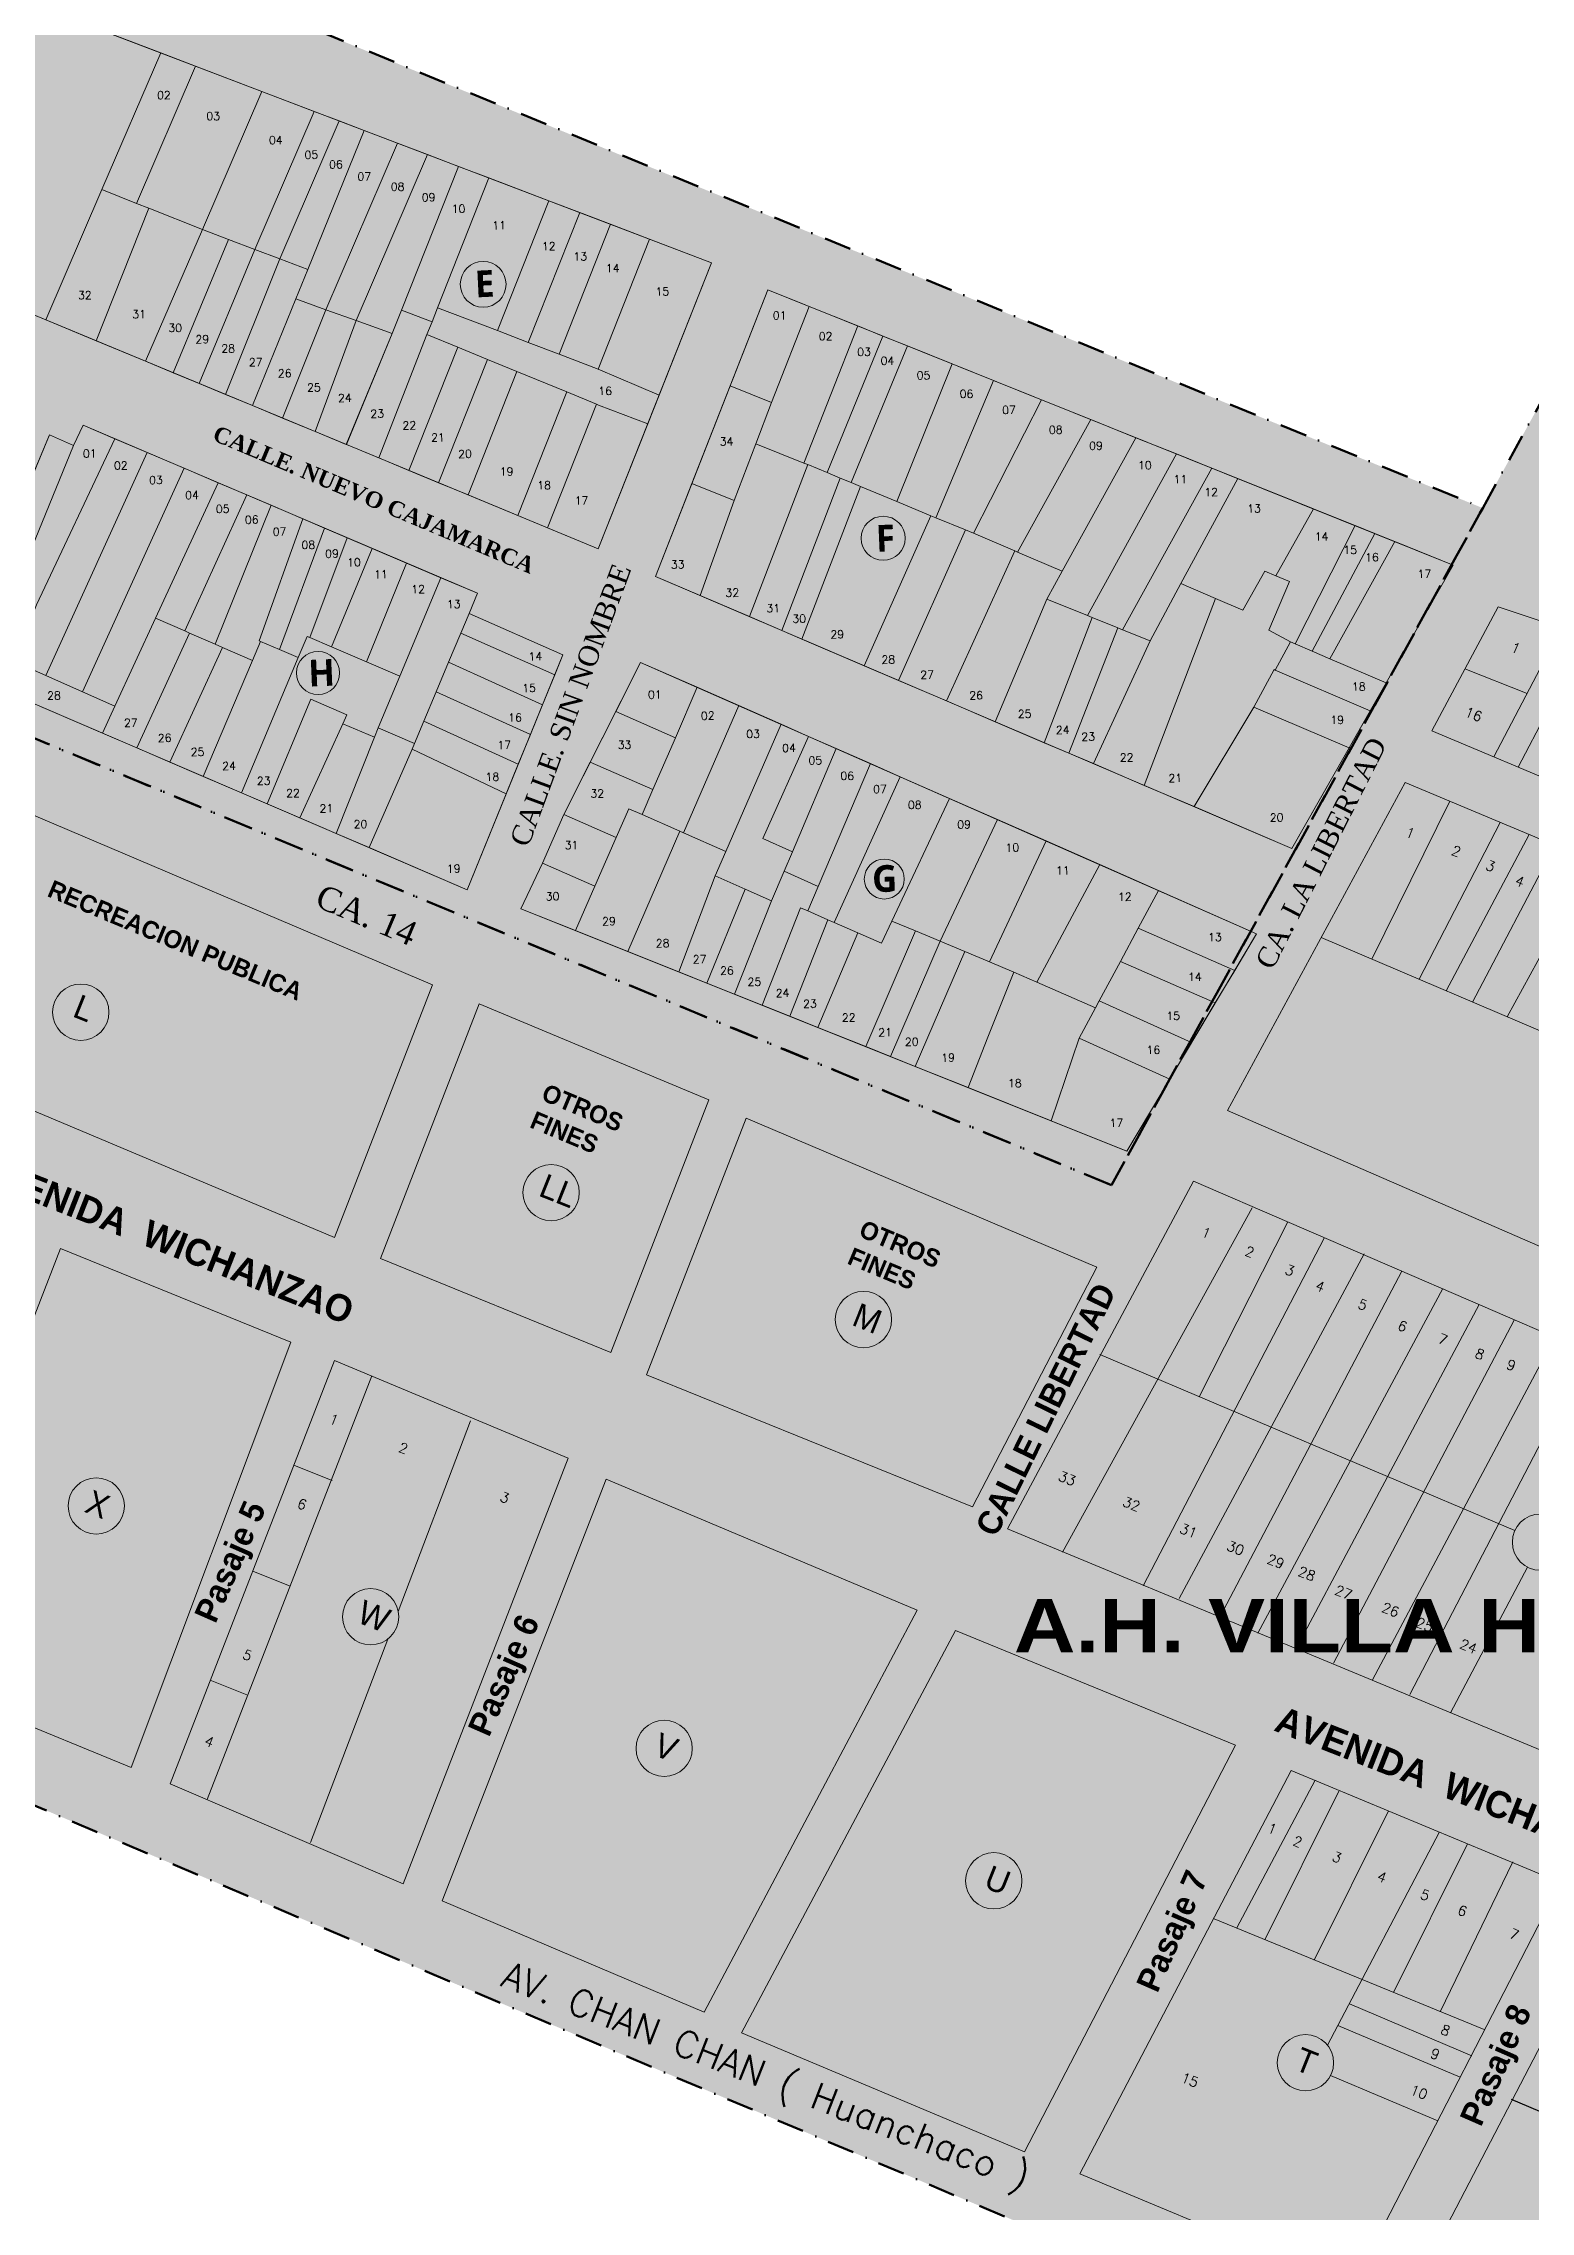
# Model space of a CAD drawing. Header units: millimetres. Extents: x -12449005 to 6504000, y 604360 to 27735491.
# Drawn here: x 713329.7 to 713608.4, y 9106503.8 to 9106910.1 of the extents above; entities that cross this region are included whole.
import ezdxf
from ezdxf.enums import TextEntityAlignment as Align

# ---------------------------------------------------------------- set-up
doc = ezdxf.new("R2010")
doc.units = ezdxf.units.MM
doc.header["$MEASUREMENT"] = 0
doc.header["$PDMODE"] = 3
doc.header["$PDSIZE"] = 0.5
doc.linetypes.add('DASHDOTX2', pattern=[50.8, 25.4, -12.7, 0, -12.7])
doc.linetypes.add('HIDDEN', pattern=[9.525, 6.35, -3.175])
doc.layers.get('0').update_dxf_attribs({"lineweight": 15})
for name, color, linetype, lineweight in [('-lote-numere', 2, 'Continuous', 13), ('02-Trazo', 130, 'Continuous', 9), ('A_LIMITES SECTORES', 1, 'DASHDOTX2', 50), ('JL - LOTE PRESCRITO', 190, 'Continuous', 30), ('JL - LOTES EXCEPTUADO', 33, 'Continuous', 30), ('Manzana', 3, 'Continuous', 18)]:
    doc.layers.add(name, color=color, linetype=linetype, lineweight=lineweight)
for name, color, linetype in [('_CALLES', 251, 'Continuous'), ('_LOTE_INFORMAL', 7, 'Continuous'), ('_LOTE_TEX_NUMLOT_INFORMAL', 251, 'Continuous'), ('_MANZANA_TEX_LETMAN_INFORMAL', 133, 'Continuous'), ('CALLES', 7, 'Continuous'), ('LOTES', 41, 'Continuous'), ('NUEVA ESPERANZA II', 160, 'Continuous')]:
    doc.layers.add(name, color=color, linetype=linetype)
doc.styles.add('CALLES', font='romans.shx', dxfattribs={"height": 2.5})
doc.styles.add('cota100', font='trebuc.ttf')
doc.styles.add('ROMANS', font='romans.shx')
doc.styles.add('SEELGA01N', font='SIMPLEX.SHX')
doc.styles.get("Standard").update_dxf_attribs({"font": 'arial.ttf'})
doc.dimstyles.new('COTA _100', dxfattribs={"dimscale": 1.26, "dimtxt": 0.95, "dimasz": 0.04, "dimexe": 0.06, "dimexo": 0.1, "dimgap": 0.04, "dimtad": 0, "dimzin": 1, "dimdsep": 46, "dimtxsty": 'cota100', "dimblk": 'ARCHTICK', "dimcen": 0.09, "dimdle": 0.06, "dimse1": 1, "dimse2": 1, "dimsd1": 1, "dimsd2": 1, "dimclrd": 256, "dimclre": 178, "dimclrt": 7, "dimaunit": 1, "dimadec": 3, "dimazin": 0, "dimtfac": 1, "dimtmove": 2, "dimatfit": 2, "dimldrblk": 'ARCHTICK', "dimfxl": 1, "dimarcsym": 0})

# ---------------------------------------------------------------- blocks, each defined once
blk = doc.blocks.new('*D51')
at = {"layer": 'DEFPOINTS', "color": 0, "ltscale": 0.3, "transparency": 16777216}
for p in [(711798.11, 9107297.2, 0), (638644.95, 8884680.95), (638646.1, 8884680.58, 0)]:
    blk.add_point(p, dxfattribs=at)
at = {"layer": 'JL - LOTE PRESCRITO', "color": 7, "ltscale": 0.3, "transparency": 16777216, "insert": (1552507.84, 18611954.35), "char_height": 1.425, "attachment_point": 5, "rotation": 71.8094, "style": 'cota100'}
blk.add_mtext('234327.50', dxfattribs=at)
blk = doc.blocks.new('_ARCHTICK')
at = {"color": 0, "linetype": 'ByBlock', "const_width": 0.15}
blk.add_lwpolyline([(-0.5, -0.5), (0.5, 0.5)], dxfattribs=at)
blk = doc.blocks.new('*D53')
at = {"layer": 'DEFPOINTS', "color": 0, "ltscale": 0.3, "transparency": 16777216}
for p in [(711952.33, 9107351.33, 0), (711966.31, 9107342.82), (711965.47, 9107341.68, 0)]:
    blk.add_point(p, dxfattribs=at)
at = {"layer": 'JL - LOTE PRESCRITO', "color": 7, "ltscale": 0.3, "transparency": 16777216, "insert": (6503997.51, 4786217.92), "char_height": 1.425, "attachment_point": 5, "rotation": 323.7083, "style": 'cota100'}
blk.add_mtext('16.31', dxfattribs=at)
blk = doc.blocks.new('*D73')
at = {"layer": 'DEFPOINTS', "color": 0, "linetype": 'HIDDEN', "ltscale": 0.3, "transparency": 16777216}
for p in [(712011.73, 9107605.05, 0), (712012.2, 9107605.85, 0), (4170697.19, 7066169.49, 0)]:
    blk.add_point(p, dxfattribs=at)
at = {"layer": 'NUEVA ESPERANZA II', "color": 7, "linetype": 'HIDDEN', "lineweight": 0, "ltscale": 0.3, "transparency": 16777216, "insert": (2441354.93, 8086888.07, 0), "char_height": 1.197, "attachment_point": 5, "rotation": 329.4494, "style": 'cota100'}
blk.add_mtext('4016212.68', dxfattribs=at)
blk = doc.blocks.new('*D76')
at = {"layer": 'DEFPOINTS', "color": 0, "linetype": 'HIDDEN', "ltscale": 0.3, "transparency": 16777216}
for p in [(712060.23, 9107364.32, 0), (4611601.15, 6212854.71, 0), (4611601.67, 6212855.42, 0)]:
    blk.add_point(p, dxfattribs=at)
at = {"layer": 'NUEVA ESPERANZA II', "color": 7, "linetype": 'HIDDEN', "lineweight": 0, "ltscale": 0.3, "transparency": 16777216, "insert": (2661831.21, 7660110.22, 0), "char_height": 1.197, "attachment_point": 5, "rotation": 323.4146, "style": 'cota100'}
blk.add_mtext('4856398.38', dxfattribs=at)
blk = doc.blocks.new('*D277')
at = {"layer": 'DEFPOINTS', "color": 0, "ltscale": 0.3, "transparency": 16777216}
for p in [(5920851.92, 23470790.36), (5920853.1, 23470789.93, 0), (712025.22, 9107418.43, 0)]:
    blk.add_point(p, dxfattribs=at)
at = {"layer": 'JL - LOTES EXCEPTUADO', "color": 7, "ltscale": 0.3, "transparency": 16777216, "insert": (-3004046.3, 604365.52), "char_height": 1.425, "attachment_point": 5, "rotation": 70.067, "style": 'cota100'}
blk.add_mtext('15278688.71', dxfattribs=at)

msp = doc.modelspace()

# ---------------------------------------------------------------- hatches: boundary and pattern name
at = {"true_color": 0x474f51, "transparency": 33554534}
h = msp.add_hatch(color=251, dxfattribs=at)
h.dxf.hatch_style = 1
h.paths.add_polyline_path([(712887.487, 9107114.643), (712846.745, 9107131.336), (712752.994, 9106781.896), (713120.298, 9106666.779), (713234.294, 9106619.509), (713306.76, 9106788.635), (713529.82, 9106696.084), (713599.427, 9106823.03)])
at = {"transparency": 33554508}
h = msp.add_hatch(color=71, dxfattribs=at)
h.dxf.hatch_style = 1
h.paths.add_polyline_path([(713758.353, 9106719.387), (713966.816, 9106795.055), (713897.57, 9106973.891), (713629.208, 9106877.361), (713599.427, 9106823.03), (713529.846, 9106696.132), (713306.786, 9106788.683), (713234.32, 9106619.557), (713849.883, 9106358.794), (713884.937, 9106395.346)])

# ---------------------------------------------------------------- linework, layer by layer
for p, q in [((713596.087, 9106792.924), (713607.777, 9106788.276)), ((713562.922, 9106689.234), (713546.27, 9106656.492))]:
    msp.add_line(p, q)
at = {"lineweight": 15}
for points in [[(713311.529, 9106923.653), (713291.203, 9106874.417), (713433.668, 9106815.39), (713454.876, 9106869.019)], [(713444.384, 9106810.212), (713465.444, 9106863.932), (713593.877, 9106812.365), (713563.664, 9106759.234)], [(713427.028, 9106795.541), (713409.114, 9106751.502), (713321.877, 9106788.941), (713320.713, 9106786.082), (713310.983, 9106789.375), (713330.835, 9106836.741), (713335.307, 9106834.737), (713337.123, 9106838.58), (713411.042, 9106807.063), (713409.467, 9106803.302)], [(713441.606, 9106794.121), (713557.05, 9106743.264), (713532.725, 9106702.528), (713419.174, 9106747.95), (713423.203, 9106756.499), (713427.2, 9106765.611)]]:
    msp.add_lwpolyline(points, close=True, dxfattribs=at)
for centre, radius in [((713412.102, 9106864.97), 4.294), ((713487.062, 9106817.381), 4.121), ((713381.158, 9106792.131), 4.046), ((713487.27, 9106753.502), 3.746)]:
    msp.add_circle(centre, radius)
at = {"layer": '02-Trazo', "color": 7}
for centre in [(713336.691, 9106728.549), (713424.839, 9106694.733), (713483.371, 9106670.954), (713339.59, 9106636.008), (713610.251, 9106629.228), (713391.011, 9106615.251), (713446.021, 9106590.575), (713507.787, 9106565.758), (713566.199, 9106531.67)]:
    msp.add_circle(centre, 5.276, dxfattribs=at)
at = {"layer": '_LOTE_INFORMAL', "lineweight": 15}
for points in [[(713351.663, 9106908.356), (713311.529, 9106923.653), (713291.203, 9106874.417), (713330.137, 9106858.286)], [(713351.663, 9106908.356), (713340.64, 9106882.717)], [(713358.204, 9106905.863), (713351.663, 9106908.356)], [(713358.204, 9106905.863), (713347.145, 9106880.14)], [(713358.204, 9106905.863), (713370.632, 9106901.127)], [(713359.504, 9106875.244), (713370.632, 9106901.127)], [(713380.444, 9106897.387), (713370.632, 9106901.127)], [(713369.324, 9106871.524), (713380.444, 9106897.387)], [(713374, 9106869.752), (713385.116, 9106895.607)], [(713385.116, 9106895.607), (713380.444, 9106897.387)], [(713389.788, 9106893.826), (713385.116, 9106895.607)], [(713379.221, 9106867.775), (713389.788, 9106893.826)], [(713382.626, 9106860.218), (713396.049, 9106891.44)], [(713396.049, 9106891.44), (713389.788, 9106893.826)], [(713396.049, 9106891.44), (713401.655, 9106889.303)], [(713401.655, 9106889.303), (713388.28, 9106858.177)], [(713407.477, 9106887.084), (713401.655, 9106889.303)], [(713407.477, 9106887.084), (713396.784, 9106860.127)], [(713403.55, 9106860.567), (713413.177, 9106884.912)], [(713413.177, 9106884.912), (713407.477, 9106887.084)], [(713424.39, 9106880.638), (713413.177, 9106884.912)], [(713330.137, 9106858.286), (713340.64, 9106882.717)], [(713339.586, 9106854.371), (713349.42, 9106879.239)], [(713339.586, 9106854.371), (713349.436, 9106879.232)], [(713347.145, 9106880.14), (713340.64, 9106882.717)], [(713349.42, 9106879.239), (713347.145, 9106880.14)], [(713349.436, 9106879.232), (713349.42, 9106879.239)], [(713359.504, 9106875.244), (713349.436, 9106879.232)], [(713424.39, 9106880.638), (713414.763, 9106856.293)], [(713430.183, 9106878.43), (713424.39, 9106880.638)], [(713359.504, 9106875.244), (713348.825, 9106850.543)], [(713364.365, 9106873.402), (713359.504, 9106875.244)], [(713430.183, 9106878.43), (713420.556, 9106854.085)], [(713426.346, 9106851.869), (713435.977, 9106876.222)], [(713435.977, 9106876.222), (713430.183, 9106878.43)], [(713443.265, 9106873.444), (713435.977, 9106876.222)], [(713353.998, 9106848.4), (713364.365, 9106873.402)], [(713369.324, 9106871.524), (713358.894, 9106846.371)], [(713364.365, 9106873.402), (713369.324, 9106871.524)], [(713369.324, 9106871.524), (713374, 9106869.752)], [(713433.631, 9106849.081), (713443.265, 9106873.444)], [(713445.06, 9106844.198), (713454.876, 9106869.019), (713443.265, 9106873.444)], [(713363.791, 9106844.342), (713374, 9106869.752)], [(713379.221, 9106867.775), (713374, 9106869.752)], [(713376.982, 9106862.255), (713379.221, 9106867.775)], [(713473.192, 9106860.821), (713465.444, 9106863.932), (713458.4, 9106845.963)], [(713368.872, 9106842.237), (713376.982, 9106862.255)], [(713374.507, 9106839.902), (713382.626, 9106860.218)], [(713376.982, 9106862.255), (713382.626, 9106860.218)], [(713388.28, 9106858.177), (713382.626, 9106860.218)], [(713395.042, 9106855.736), (713396.784, 9106860.127)], [(713396.784, 9106860.127), (713402.512, 9106857.944)], [(713402.512, 9106857.944), (713403.55, 9106860.567)], [(713414.763, 9106856.293), (713403.55, 9106860.567)], [(713473.192, 9106860.821), (713466.148, 9106842.852)], [(713482.287, 9106857.169), (713473.192, 9106860.821)], [(713330.137, 9106858.286), (713339.586, 9106854.371)], [(713388.28, 9106858.177), (713380.605, 9106837.376)], [(713395.042, 9106855.736), (713386.435, 9106834.96)], [(713386.462, 9106834.949), (713395.042, 9106855.736)], [(713388.28, 9106858.177), (713395.042, 9106855.736)], [(713392.559, 9106832.423), (713401.569, 9106855.558)], [(713402.512, 9106857.944), (713401.569, 9106855.558)], [(713401.569, 9106855.558), (713407.332, 9106853.19)], [(713420.556, 9106854.085), (713414.763, 9106856.293)], [(713482.287, 9106857.169), (713472.211, 9106831.466)], [(713476.556, 9106829.675), (713487.02, 9106855.269)], [(713487.02, 9106855.269), (713482.287, 9106857.169)], [(713491.613, 9106853.425), (713487.02, 9106855.269)], [(713348.825, 9106850.543), (713339.586, 9106854.371)], [(713348.825, 9106850.543), (713353.998, 9106848.4)], [(713398.195, 9106830.087), (713407.332, 9106853.19)], [(713403.739, 9106827.791), (713412.881, 9106850.91)], [(713412.881, 9106850.91), (713407.332, 9106853.19)], [(713412.881, 9106850.91), (713418.431, 9106848.63)], [(713420.556, 9106854.085), (713426.346, 9106851.869)], [(713433.631, 9106849.081), (713426.346, 9106851.869)], [(713491.613, 9106853.425), (713481.082, 9106827.8)], [(713499.965, 9106850.072), (713491.613, 9106853.425)], [(713353.998, 9106848.4), (713358.894, 9106846.371)], [(713418.431, 9106848.63), (713409.282, 9106825.494)], [(713418.431, 9106848.63), (713427.773, 9106844.792)], [(713433.631, 9106849.081), (713445.06, 9106844.198)], [(713499.965, 9106850.072), (713489.627, 9106824.26)], [(713507.714, 9106846.96), (713496.942, 9106821.23)], [(713507.714, 9106846.96), (713499.965, 9106850.072)], [(713516.715, 9106843.346), (713507.714, 9106846.96)], [(713358.894, 9106846.371), (713363.791, 9106844.342)], [(713363.791, 9106844.342), (713368.872, 9106842.237)], [(713418.612, 9106821.628), (713427.773, 9106844.792)], [(713424.155, 9106819.332), (713433.322, 9106842.512)], [(713427.773, 9106844.792), (713433.322, 9106842.512)], [(713442.931, 9106838.813), (713433.738, 9106842.341), (713433.322, 9106842.512)], [(713442.931, 9106838.813), (713445.06, 9106844.198)], [(713458.4, 9106845.963), (713451.21, 9106827.622)], [(713466.148, 9106842.852), (713458.4, 9106845.963)], [(713466.148, 9106842.852), (713463.178, 9106835.101)], [(713516.715, 9106843.346), (713503.979, 9106818.315)], [(713525.949, 9106839.639), (713516.715, 9106843.346)], [(713343.087, 9106836.037), (713337.123, 9106838.58), (713335.307, 9106834.737)], [(713368.872, 9106842.237), (713374.507, 9106839.902)], [(713374.507, 9106839.902), (713380.605, 9106837.376)], [(713424.155, 9106819.332), (713433.668, 9106815.39), (713442.931, 9106838.813)], [(713512.255, 9106814.778), (713525.949, 9106839.639)], [(713534.44, 9106836.23), (713525.949, 9106839.639)], [(713335.307, 9106834.737), (713330.835, 9106836.741), (713321.319, 9106814.036)], [(713335.307, 9106834.737), (713326.189, 9106812.398)], [(713343.087, 9106836.037), (713328.386, 9106804.931), (713327.699, 9106803.242)], [(713349.151, 9106833.451), (713343.087, 9106836.037)], [(713380.605, 9106837.376), (713386.435, 9106834.96)], [(713386.435, 9106834.96), (713386.462, 9106834.949)], [(713386.462, 9106834.949), (713392.559, 9106832.423)], [(713463.178, 9106835.101), (713459.108, 9106824.482)], [(713463.178, 9106835.101), (713472.211, 9106831.466)], [(713534.44, 9106836.23), (713520.623, 9106811.202)], [(713542.05, 9106833.174), (713534.44, 9106836.23)], [(713349.151, 9106833.451), (713330.109, 9106791.669)], [(713336.989, 9106788.598), (713356.083, 9106830.496)], [(713356.083, 9106830.496), (713349.151, 9106833.451)], [(713362.418, 9106827.795), (713356.083, 9106830.496)], [(713392.559, 9106832.423), (713398.195, 9106830.087)], [(713472.913, 9106831.184), (713461.994, 9106802.686)], [(713472.211, 9106831.466), (713472.913, 9106831.184)], [(713476.556, 9106829.675), (713472.913, 9106831.184)], [(713542.05, 9106833.174), (713525.327, 9106802.884)], [(713548.638, 9106830.529), (713531.916, 9106800.238)], [(713542.05, 9106833.174), (713548.638, 9106830.529)], [(713548.638, 9106830.529), (713553.51, 9106828.573)], [(713362.418, 9106827.795), (713350.67, 9106802.421)], [(713367.789, 9106825.505), (713362.418, 9106827.795)], [(713398.195, 9106830.087), (713403.739, 9106827.791)], [(713403.739, 9106827.791), (713409.282, 9106825.494)], [(713451.21, 9106827.622), (713444.384, 9106810.212), (713452.752, 9106806.636)], [(713459.108, 9106824.482), (713451.21, 9106827.622)], [(713479.01, 9106828.658), (713468.063, 9106800.093)], [(713471.833, 9106798.481), (713482.796, 9106827.09)], [(713476.556, 9106829.675), (713479.01, 9106828.658)], [(713479.01, 9106828.658), (713481.082, 9106827.8)], [(713482.796, 9106827.09), (713481.082, 9106827.8)], [(713482.796, 9106827.09), (713489.627, 9106824.26)], [(713553.51, 9106828.573), (713542.857, 9106808.918)], [(713567.727, 9106822.865), (713553.51, 9106828.573)], [(713356.172, 9106800.013), (713367.789, 9106825.505)], [(713372.362, 9106823.555), (713361.852, 9106797.526)], [(713372.362, 9106823.555), (713367.789, 9106825.505)], [(713378.295, 9106821.026), (713372.362, 9106823.555)], [(713409.282, 9106825.494), (713418.612, 9106821.628)], [(713459.108, 9106824.482), (713452.752, 9106806.636)], [(713489.627, 9106824.26), (713496.023, 9106821.611)], [(713567.727, 9106822.865), (713560.649, 9106810.346)], [(713575.503, 9106819.743), (713567.727, 9106822.865)], [(713370.377, 9106798.051), (713370.142, 9106798.151), (713378.295, 9106821.026)], [(713382.388, 9106819.28), (713373.913, 9106796.533)], [(713382.388, 9106819.28), (713378.295, 9106821.026)], [(713386.62, 9106817.476), (713382.388, 9106819.28)], [(713418.612, 9106821.628), (713424.155, 9106819.332)], [(713483.511, 9106793.49), (713496.023, 9106821.611)], [(713489.948, 9106790.739), (713502.492, 9106818.931)], [(713496.023, 9106821.611), (713496.942, 9106821.23)], [(713496.942, 9106821.23), (713502.492, 9106818.931)], [(713502.492, 9106818.931), (713503.979, 9106818.315)], [(713503.979, 9106818.315), (713511.708, 9106815.012)], [(713564.249, 9106797.583), (713575.503, 9106819.743)], [(713567.468, 9106796.207), (713579.215, 9106818.252)], [(713579.215, 9106818.252), (713575.503, 9106819.743)], [(713582.927, 9106816.762), (713579.215, 9106818.252)], [(713386.62, 9106817.476), (713379.644, 9106798.753)], [(713383.692, 9106797.016), (713391.311, 9106815.476)], [(713391.311, 9106815.476), (713386.62, 9106817.476)], [(713397.75, 9106812.731), (713391.311, 9106815.476)], [(713498.959, 9106786.888), (713511.708, 9106815.012)], [(713511.708, 9106815.012), (713512.255, 9106814.778)], [(713512.255, 9106814.778), (713520.623, 9106811.202)], [(713582.927, 9106816.762), (713570.757, 9106794.802)], [(713582.927, 9106816.762), (713593.877, 9106812.365), (713581.322, 9106790.286)], [(713397.75, 9106812.731), (713390.212, 9106794.217)], [(713396.461, 9106791.535), (713404.189, 9106809.985)], [(713404.189, 9106809.985), (713397.75, 9106812.731)], [(713409.467, 9106803.302), (713411.042, 9106807.063), (713404.189, 9106809.985)], [(713517.717, 9106805.939), (713520.623, 9106811.202)], [(713549.369, 9106806.114), (713554.468, 9106803.918), (713558.601, 9106811.228), (713560.649, 9106810.346)], [(713560.649, 9106810.346), (713563.193, 9106809.25), (713559.325, 9106800.122), (713563.391, 9106797.95)], [(713452.752, 9106806.636), (713461.994, 9106802.686)], [(713517.717, 9106805.939), (713508.063, 9106782.997)], [(713517.717, 9106805.939), (713525.327, 9106802.884)], [(713535.971, 9106771.07), (713549.369, 9106806.114)], [(713542.857, 9106808.918), (713537.075, 9106798.167)], [(713549.369, 9106806.114), (713542.857, 9106808.918)], [(713350.67, 9106802.421), (713343.077, 9106785.881)], [(713350.67, 9106802.421), (713356.172, 9106800.013)], [(713409.467, 9106803.302), (713407.907, 9106799.578)], [(713425.507, 9106791.8), (713427.028, 9106795.541), (713409.467, 9106803.302)], [(713461.994, 9106802.686), (713468.063, 9106800.093)], [(713517.258, 9106779.067), (713526.255, 9106802.511)], [(713525.327, 9106802.884), (713526.255, 9106802.511)], [(713531.034, 9106800.592), (713526.255, 9106802.511)], [(713347.194, 9106778.076), (713357.082, 9106799.615)], [(713357.082, 9106799.615), (713356.172, 9106800.013)], [(713357.082, 9106799.615), (713361.852, 9106797.526)], [(713368.851, 9106794.462), (713370.377, 9106798.051)], [(713370.377, 9106798.051), (713373.913, 9106796.533)], [(713379.644, 9106798.753), (713379.114, 9106798.98), (713377.453, 9106795.014)], [(713379.644, 9106798.753), (713383.692, 9106797.016)], [(713407.907, 9106799.578), (713405.631, 9106794.144)], [(713425.507, 9106791.8), (713407.907, 9106799.578)], [(713468.063, 9106800.093), (713471.833, 9106798.481)], [(713471.833, 9106798.481), (713483.511, 9106793.49)], [(713531.034, 9106800.592), (713521.856, 9106777.102)], [(713537.075, 9106798.167), (713526.453, 9106775.137)], [(713531.034, 9106800.592), (713531.916, 9106800.238)], [(713531.916, 9106800.238), (713537.075, 9106798.167)], [(713560.527, 9106792.678), (713563.391, 9106797.95)], [(713564.249, 9106797.583), (713563.391, 9106797.95)], [(713330.109, 9106791.669), (713324.083, 9106794.359)], [(713363.218, 9106796.928), (713353.351, 9106775.433)], [(713368.851, 9106794.462), (713359.615, 9106772.745)], [(713363.218, 9106796.928), (713361.852, 9106797.526)], [(713363.218, 9106796.928), (713368.851, 9106794.462)], [(713366.829, 9106769.649), (713377.453, 9106795.014)], [(713373.913, 9106796.533), (713377.453, 9106795.014)], [(713383.692, 9106797.016), (713390.212, 9106794.217)], [(713390.212, 9106794.217), (713396.461, 9106791.535)], [(713405.631, 9106794.144), (713403.314, 9106788.612)], [(713423.206, 9106786.145), (713405.631, 9106794.144)], [(713452.222, 9106789.444), (713441.606, 9106794.121), (713436.961, 9106784.928)], [(713564.249, 9106797.583), (713567.468, 9106796.207)], [(713567.468, 9106796.207), (713570.757, 9106794.802)], [(713570.757, 9106794.802), (713581.322, 9106790.286)], [(713330.109, 9106791.669), (713336.989, 9106788.598)], [(713392.406, 9106781.853), (713396.461, 9106791.535)], [(713396.461, 9106791.535), (713392.436, 9106781.84)], [(713423.206, 9106786.145), (713425.507, 9106791.8)], [(713483.511, 9106793.49), (713489.948, 9106790.739)], [(713489.948, 9106790.739), (713498.959, 9106786.888)], [(713560.527, 9106792.678), (713560.327, 9106792.763), (713556.508, 9106785.733)], [(713560.527, 9106792.678), (713578.35, 9106785.06)], [(713578.35, 9106785.06), (713581.322, 9106790.286)], [(713321.877, 9106788.941), (713340.761, 9106780.836)], [(713343.077, 9106785.881), (713336.989, 9106788.598)], [(713340.761, 9106780.836), (713343.077, 9106785.881)], [(713385.778, 9106782.627), (713386.543, 9106784.307), (713379.817, 9106787.198), (713371.607, 9106767.598)], [(713403.314, 9106788.612), (713400.997, 9106783.08)], [(713403.314, 9106788.612), (713420.945, 9106780.587)], [(713420.945, 9106780.587), (713423.206, 9106786.145)], [(713452.222, 9106789.444), (713448.127, 9106779.993)], [(713449.664, 9106762.16), (713460, 9106786.017)], [(713460, 9106786.017), (713452.222, 9106789.444)], [(713467.916, 9106782.53), (713460, 9106786.017)], [(713498.959, 9106786.888), (713508.063, 9106782.997)], [(713545.319, 9106767.074), (713556.508, 9106785.733)], [(713556.508, 9106785.733), (713574.387, 9106778.092)], [(713385.778, 9106782.627), (713377.732, 9106764.97)], [(713391.707, 9106780.082), (713385.778, 9106782.627)], [(713392.406, 9106781.853), (713391.707, 9106780.082)], [(713392.436, 9106781.84), (713391.707, 9106780.082)], [(713392.436, 9106781.84), (713392.406, 9106781.853)], [(713399.259, 9106778.931), (713392.436, 9106781.84)], [(713400.997, 9106783.08), (713399.259, 9106778.931)], [(713400.997, 9106783.08), (713418.685, 9106775.029)], [(713436.961, 9106784.928), (713432.161, 9106775.429)], [(713436.961, 9106784.928), (713448.127, 9106779.993)], [(713457.58, 9106758.673), (713467.916, 9106782.53)], [(713473.087, 9106780.252), (713467.916, 9106782.53)], [(713508.063, 9106782.997), (713517.258, 9106779.067)], [(713574.387, 9106778.092), (713578.35, 9106785.06)], [(713340.761, 9106780.836), (713347.194, 9106778.076)], [(713347.194, 9106778.076), (713353.351, 9106775.433)], [(713391.707, 9106780.082), (713384.578, 9106762.032)], [(713390.735, 9106759.389), (713398.797, 9106777.827)], [(713399.259, 9106778.931), (713398.797, 9106777.827)], [(713416.424, 9106769.472), (713398.797, 9106777.827)], [(713418.685, 9106775.029), (713420.945, 9106780.587)], [(713443.913, 9106770.268), (713448.127, 9106779.993)], [(713473.087, 9106780.252), (713464.509, 9106761.084), (713470.092, 9106758.625)], [(713478.257, 9106777.975), (713470.092, 9106758.625)], [(713478.257, 9106777.975), (713473.087, 9106780.252)], [(713484.663, 9106775.153), (713478.257, 9106777.975)], [(713517.258, 9106779.067), (713521.856, 9106777.102)], [(713545.319, 9106767.074), (713563.664, 9106759.234), (713574.387, 9106778.092)], [(713353.351, 9106775.433), (713359.615, 9106772.745)], [(713416.424, 9106769.472), (713418.685, 9106775.029)], [(713432.161, 9106775.429), (713427.2, 9106765.611)], [(713432.161, 9106775.429), (713443.913, 9106770.268)], [(713484.663, 9106775.153), (713474.905, 9106752.137)], [(713490.245, 9106772.694), (713484.663, 9106775.153)], [(713521.856, 9106777.102), (713526.453, 9106775.137)], [(713526.453, 9106775.137), (713535.971, 9106771.07)], [(713359.615, 9106772.745), (713366.829, 9106769.649)], [(713371.607, 9106767.598), (713366.829, 9106769.649)], [(713390.735, 9106759.389), (713409.114, 9106751.502), (713416.424, 9106769.472)], [(713441.885, 9106765.587), (713443.913, 9106770.268)], [(713477.895, 9106745.356), (713490.245, 9106772.694)], [(713499.488, 9106768.622), (713490.245, 9106772.694)], [(713535.971, 9106771.07), (713545.319, 9106767.074)], [(713371.607, 9106767.598), (713377.732, 9106764.97)], [(713427.2, 9106765.611), (713423.203, 9106756.499)], [(713427.2, 9106765.611), (713437.005, 9106761.289)], [(713437.005, 9106761.289), (713439.368, 9106766.696), (713441.885, 9106765.587)], [(713448.977, 9106762.463), (713441.885, 9106765.587)], [(713499.488, 9106768.622), (713488.685, 9106745.634)], [(713508.457, 9106764.671), (713499.488, 9106768.622)], [(713377.732, 9106764.97), (713384.578, 9106762.032)], [(713384.578, 9106762.032), (713390.735, 9106759.389)], [(713433.02, 9106752.175), (713437.005, 9106761.289)], [(713439.23, 9106739.927), (713448.977, 9106762.463)], [(713448.977, 9106762.463), (713449.664, 9106762.16)], [(713449.664, 9106762.16), (713457.58, 9106758.673)], [(713497.732, 9106741.867), (713508.457, 9106764.671)], [(713517.608, 9106760.64), (713508.457, 9106764.671)], [(713457.58, 9106758.673), (713455.592, 9106754.085)], [(713468.502, 9106754.956), (713470.092, 9106758.625)], [(713517.608, 9106760.64), (713506.962, 9106738.019)], [(713527.675, 9106756.205), (713517.608, 9106760.64)], [(713423.203, 9106756.499), (713419.174, 9106747.95), (713429.387, 9106743.865)], [(713423.203, 9106756.499), (713433.02, 9106752.175)], [(713455.592, 9106754.085), (713448.793, 9106736.102)], [(713461.174, 9106751.626), (713455.592, 9106754.085)], [(713468.502, 9106754.956), (713466.116, 9106749.449)], [(713468.502, 9106754.956), (713474.905, 9106752.137)], [(713515.846, 9106734.181), (713527.675, 9106756.205)], [(713538.656, 9106751.367), (713527.675, 9106756.205)], [(713433.02, 9106752.175), (713429.387, 9106743.865)], [(713453.993, 9106734.022), (713461.174, 9106751.626)], [(713459.192, 9106731.942), (713466.116, 9106749.449)], [(713461.174, 9106751.626), (713466.116, 9106749.449)], [(713474.905, 9106752.137), (713472.953, 9106747.533)], [(713538.656, 9106751.367), (713534.871, 9106744.319)], [(713552.949, 9106736.396), (713557.05, 9106743.264), (713538.656, 9106751.367)], [(713464.392, 9106729.862), (713471.58, 9106748.138), (713472.953, 9106747.533)], [(713476.705, 9106745.881), (713469.591, 9106727.782)], [(713472.953, 9106747.533), (713476.705, 9106745.881)], [(713477.895, 9106745.356), (713476.705, 9106745.881)], [(713477.895, 9106745.356), (713482.292, 9106743.42)], [(713488.685, 9106745.634), (713486.727, 9106741.466), (713482.292, 9106743.42)], [(713488.685, 9106745.634), (713493.117, 9106743.789)], [(713429.387, 9106743.865), (713439.23, 9106739.927)], [(713482.292, 9106743.42), (713474.79, 9106725.703)], [(713493.117, 9106743.789), (713483.797, 9106722.1)], [(713497.732, 9106741.867), (713488.439, 9106720.243)], [(713493.117, 9106743.789), (713497.732, 9106741.867)], [(713502.348, 9106739.943), (713497.732, 9106741.867)], [(713531.512, 9106738.064), (713534.871, 9106744.319)], [(713552.949, 9106736.396), (713534.871, 9106744.319)], [(713439.23, 9106739.927), (713448.793, 9106736.102)], [(713502.348, 9106739.943), (713493.081, 9106718.386)], [(713506.962, 9106738.019), (713502.348, 9106739.943)], [(713506.962, 9106738.019), (713511.579, 9106736.024)], [(713531.512, 9106738.064), (713527.537, 9106730.664)], [(713531.512, 9106738.064), (713549.31, 9106730.301)], [(713448.793, 9106736.102), (713453.993, 9106734.022)], [(713453.993, 9106734.022), (713459.192, 9106731.942)], [(713502.97, 9106714.43), (713506.679, 9106723.848), (713511.579, 9106736.024)], [(713515.846, 9106734.181), (713511.579, 9106736.024)], [(713526.827, 9106729.343), (713515.846, 9106734.181)], [(713549.31, 9106730.301), (713552.949, 9106736.396)], [(713459.192, 9106731.942), (713464.392, 9106729.862)], [(713464.392, 9106729.862), (713469.591, 9106727.782)], [(713526.827, 9106729.343), (713523.776, 9106723.661)], [(713527.537, 9106730.664), (713526.827, 9106729.343)], [(713527.537, 9106730.664), (713544.874, 9106722.873)], [(713544.874, 9106722.873), (713549.31, 9106730.301)], [(713469.591, 9106727.782), (713474.79, 9106725.703)], [(713474.79, 9106725.703), (713483.797, 9106722.1)], [(713483.797, 9106722.1), (713488.439, 9106720.243)], [(713523.776, 9106723.661), (713518.52, 9106708.21)], [(713540.773, 9106716.005), (713523.776, 9106723.661)], [(713540.773, 9106716.005), (713544.874, 9106722.873)], [(713488.439, 9106720.243), (713493.081, 9106718.386)], [(713493.081, 9106718.386), (713502.97, 9106714.43)], [(713502.97, 9106714.43), (713518.52, 9106708.21)], [(713518.52, 9106708.21), (713532.725, 9106702.528), (713540.773, 9106716.005)]]:
    msp.add_lwpolyline(points, dxfattribs=at)
at = {"layer": 'A_LIMITES SECTORES', "color": 251, "ltscale": 0.2, "true_color": 0x474f51}
msp.add_lwpolyline([(713120.324, 9106666.827), (712753.021, 9106781.944), (712846.771, 9107131.384), (712887.513, 9107114.691), (713599.454, 9106823.078), (713529.846, 9106696.132), (713306.786, 9106788.683), (713234.32, 9106619.557)], close=True, dxfattribs=at)
at = {"layer": 'A_LIMITES SECTORES', "color": 71, "ltscale": 0.2}
msp.add_lwpolyline([(713599.427, 9106823.03), (713629.208, 9106877.361), (713897.57, 9106973.891), (713966.816, 9106795.055), (713758.353, 9106719.387), (713884.937, 9106395.346), (713849.883, 9106358.794), (713234.32, 9106619.557), (713306.786, 9106788.683), (713529.846, 9106696.132), (713599.427, 9106823.03)], close=True, dxfattribs=at)
at = {"layer": 'CALLES'}
msp.add_line((713621.703, 9106517.594), (713604.803, 9106524.783), dxfattribs=at)
at = {"layer": 'LOTES', "color": 7, "lineweight": 15}
for p, q in [((713614.185, 9106800.574), (713601.531, 9106776.382)), ((713618.88, 9106799.004), (713606.05, 9106774.475)), ((713593.238, 9106768.082), (713578.651, 9106738.503)), ((713602.695, 9106764.111), (713587.524, 9106734.714)), ((713608.136, 9106761.826), (713592.598, 9106732.547)), ((713612.962, 9106759.799), (713597.505, 9106730.452)), ((713619.942, 9106756.867), (713603.997, 9106727.679)), ((713569.161, 9106742.556), (713671.498, 9106698.852)), ((713556.231, 9106691.892), (713520.685, 9106627.351)), ((713569.73, 9106686.217), (713535.785, 9106621.039)), ((713577.2, 9106683.247), (713542.56, 9106618.654)), ((713550.191, 9106615.312), (713584.232, 9106680.02)), ((713591.927, 9106676.775), (713557.288, 9106612.182)), ((713598.757, 9106673.751), (713564.49, 9106609.318)), ((713605.321, 9106670.833), (713571.426, 9106606.56)), ((713527.679, 9106664.37), (713605.449, 9106631.414)), ((713578.756, 9106603.434), (713612.883, 9106667.537)), ((713585.766, 9106600.647), (713619.159, 9106664.918)), ((713391.221, 9106660.392), (713360.355, 9106580.977)), ((713409.755, 9106651.966), (713396.192, 9106616.247)), ((713383.781, 9106640.79), (713376.771, 9106643.577)), ((713375.916, 9106621.006), (713368.906, 9106623.793)), ((713607.788, 9106624.562), (713593.356, 9106597.225)), ((713394.226, 9106611.067), (713379.753, 9106572.952)), ((713367.808, 9106600.613), (713360.956, 9106603.337)), ((713568.039, 9106584.626), (713553.337, 9106556.942)), ((713572.455, 9106582.562), (713558.656, 9106554.827)), ((713581.764, 9106578.861), (713567.86, 9106550.86)), ((713591.234, 9106574.789), (713570.351, 9106534.926)), ((713596.553, 9106572.674), (713582.754, 9106544.939)), ((713605.064, 9106569.29), (713591.426, 9106541.183)), ((713599.671, 9106537.905), (713549.081, 9106558.634)), ((713574.47, 9106542.695), (713597.399, 9106532.964)), ((713595.177, 9106528.926), (713572.248, 9106538.657)), ((713591, 9106520.743), (713570.9, 9106529.274))]:
    msp.add_line(p, q, dxfattribs=at)
at = {"layer": 'Manzana', "color": 7, "lineweight": 15}
for p, q in [((713589.878, 9106781.298), (713602.297, 9106804.55)), ((713602.297, 9106804.55), (713634.007, 9106793.946)), ((713692.856, 9106737.848), (713589.878, 9106781.298)), ((713402.573, 9106733.66), (713306.711, 9106774.48)), ((713551.59, 9106710.151), (713584.9, 9106771.584)), ((713584.9, 9106771.584), (713687.656, 9106728.428)), ((713384.213, 9106686.343), (713402.573, 9106733.66)), ((713392.858, 9106682.402), (713411.372, 9106730.108)), ((713411.372, 9106730.108), (713454.384, 9106712.105)), ((713288.197, 9106726.774), (713384.213, 9106686.343)), ((713454.384, 9106712.105), (713436.024, 9106664.788)), ((713442.708, 9106660.59), (713461.377, 9106708.686)), ((713461.377, 9106708.686), (713527.106, 9106680.748)), ((713653.444, 9106665.804), (713551.59, 9106710.151)), ((713545.239, 9106696.879), (713510.387, 9106631.754)), ((713713.692, 9106624.045), (713545.239, 9106696.879)), ((713332.902, 9106684.24), (713302.148, 9106605.114)), ((713332.902, 9106684.24), (713376.064, 9106666.725)), ((713436.024, 9106664.788), (713392.858, 9106682.402)), ((713527.106, 9106680.748), (713503.828, 9106635.839)), ((713376.064, 9106666.725), (713346.125, 9106586.981)), ((713353.417, 9106583.953), (713384.263, 9106663.268)), ((713384.263, 9106663.268), (713428.046, 9106644.981)), ((713503.828, 9106635.839), (713442.708, 9106660.59)), ((713428.046, 9106644.981), (713397.136, 9106565.2)), ((713435.162, 9106641.006), (713404.433, 9106561.986)), ((713493.413, 9106616.475), (713435.162, 9106641.006)), ((713510.387, 9106631.754), (713679.794, 9106561.317)), ((713453.49, 9106541.111), (713493.413, 9106616.475)), ((713460.496, 9106537.253), (713500.637, 9106612.653)), ((713500.637, 9106612.653), (713553.09, 9106591.184)), ((713346.125, 9106586.981), (713302.148, 9106605.114)), ((713553.09, 9106591.184), (713513.535, 9106514.936)), ((713563.517, 9106586.423), (713523.908, 9106510.812)), ((713614.002, 9106565.429), (713563.517, 9106586.423)), ((713397.136, 9106565.2), (713353.417, 9106583.953)), ((713574.925, 9106489.607), (713614.002, 9106565.429)), ((713404.433, 9106561.986), (713453.49, 9106541.111)), ((713623.894, 9106561.18), (713584.55, 9106485.463)), ((713513.535, 9106514.936), (713460.496, 9106537.253)), ((713523.908, 9106510.812), (713574.925, 9106489.607))]:
    msp.add_line(p, q, dxfattribs=at)

# ---------------------------------------------------------------- texts
at = {"layer": '-lote-numere', "color": 7, "style": 'SEELGA01N'}
for s, p in [('1', (713605.611, 9106796.786)), ('16', (713597.709, 9106784.385)), ('1', (713585.86, 9106762.145)), ('2', (713594.464, 9106758.724)), ('3', (713600.889, 9106755.949)), ('4', (713606.396, 9106753.095)), ('1', (713547.598, 9106687.198)), ('2', (713555.741, 9106683.642)), ('3', (713563.264, 9106680.171)), ('4', (713568.965, 9106677.151)), ('5', (713576.922, 9106673.729)), ('6', (713584.388, 9106669.726)), ('7', (713591.94, 9106667.241)), ('8', (713598.868, 9106664.486)), ('9', (713604.767, 9106662.4)), ('1', (713384.115, 9106652.192)), ('2', (713397.149, 9106646.839)), ('33', (713521.533, 9106641.167)), ('6', (713378.154, 9106636.341)), ('3', (713416.13, 9106637.59)), ('32', (713533.601, 9106636.369)), ('31', (713544.285, 9106631.345)), ('30', (713553.089, 9106628.104)), ('29', (713560.641, 9106625.619)), ('28', (713566.451, 9106623.309)), ('27', (713573.336, 9106619.795)), ('26', (713582.14, 9106616.554)), ('25', (713588.532, 9106613.754)), ('24', (713596.758, 9106609.708)), ('5', (713367.929, 9106608.051)), ('4', (713360.793, 9106591.815)), ('1', (713559.962, 9106575.526)), ('2', (713564.742, 9106573.104)), ('3', (713572.106, 9106570.176)), ('4', (713580.552, 9106566.47)), ('5', (713588.607, 9106563.094)), ('6', (713595.61, 9106560.136)), ('7', (713605.35, 9106555.742)), ('8', (713592.448, 9106537.735)), ('9', (713590.506, 9106533.288)), ('15', (713544.543, 9106528.426)), ('10', (713587.489, 9106526.138))]:
    msp.add_text(s, height=1.875, rotation=338.31859, dxfattribs=at).set_placement(p, align=Align.MIDDLE_CENTER)
at = {"color": 5, "insert": (713441.007, 9106618.574), "char_height": 10, "attachment_point": 1}
msp.add_mtext_dynamic_manual_height_columns('\\pi70.54147;{\\fArial Black|b0|i0|c0|p34;\\C91;A.H. VILLA HERMOSA}', width=306.40354, gutter_width=1, heights=[0], dxfattribs=at)
at = {"layer": '02-Trazo', "color": 7, "char_height": 4.5, "width": 14.0003, "attachment_point": 1, "rotation": 338.31859}
for s, insert in [('{\\fComic Sans MS|b0|i0|c0|p66;L}', (713336.583, 9106732.006)), ('{\\fComic Sans MS|b0|i0|c0|p66;LL}', (713423.921, 9106698.41)), ('{\\fComic Sans MS|b0|i0|c0|p66;M}', (713482.617, 9106674.182)), ('{\\fComic Sans MS|b0|i0|c0|p66;X}', (713338.83, 9106639.15)), ('{\\fComic Sans MS|b0|i0|c0|p66;W}', (713389.825, 9106618.496)), ('{\\fComic Sans MS|b0|i0|c0|p66;V}', (713445.333, 9106593.637)), ('{\\fComic Sans MS|b0|i0|c0|p66;U}', (713507.334, 9106568.775)), ('{\\fComic Sans MS|b0|i0|c0|p66;T}', (713565.477, 9106534.689))]:
    msp.add_mtext(s, dxfattribs=dict(at, insert=insert))
at = {"layer": '_CALLES', "color": 7, "style": 'CALLES'}
msp.add_text('AV. CHAN CHAN ( Huanchaco )', height=5, rotation=338.60143, dxfattribs=at).set_placement((713415.132, 9106546.152))
at = {"layer": '_CALLES', "color": 7, "attachment_point": 1}
for s, insert, char_height, width, rotation in [('{\\fBook Antiqua|b1|i0|c0|p18;CALLE. NUEVO CAJAMARCA}', (713362.326, 9106838.612), 3, 74.3205, 337.14994), ('{\\fBook Antiqua|b0|i0|c238|p18;C\\fBook Antiqua|b0|i0|c0|p18;ALLE\\fBook Antiqua|b0|i0|c238|p18;. SIN NOMBRE}', (713417, 9106760.589), 3.75, 111.48075, 69.66581), ('\\pt20;{\\fBook Antiqua|b0|i0|c238|p18;C\\fBook Antiqua|b0|i0|c0|p18;A\\fBook Antiqua|b0|i0|c238|p18;. LA LIBERTAD}', (713556.653, 9106737.976), 3.75, 111.48075, 63.1217), ('{\\fBook Antiqua|b0|i0|c238|p18;C\\fBook Antiqua|b0|i0|c0|p18;A\\fBook Antiqua|b0|i0|c238|p18;. 14}', (713382.061, 9106752.666), 4.5, 31.79928, 337.14994)]:
    msp.add_mtext(s, dxfattribs=dict(at, insert=insert, char_height=char_height, width=width, rotation=rotation))
at = {"layer": '_CALLES', "color": 7, "char_height": 5, "width": 141.64894, "attachment_point": 1, "rotation": 338.60143, "style": 'CALLES'}
for insert in [(713318.149, 9106702.1), (713561.918, 9106598.629)]:
    msp.add_mtext('{\\fComic Sans MS|b1|i0|c0|p66;AVENIDA  WICHANZAO}', dxfattribs=dict(at, insert=insert))
at = {"layer": '_LOTE_TEX_NUMLOT_INFORMAL', "color": 7, "style": 'ROMANS'}
for s, p in [('02', (713352.263, 9106900.435)), ('03', (713361.504, 9106896.492)), ('04', (713373.236, 9106891.992)), ('05', (713379.899, 9106889.261)), ('06', (713384.501, 9106887.433)), ('07', (713389.826, 9106885.181)), ('08', (713396.057, 9106883.258)), ('09', (713401.871, 9106881.277)), ('10', (713407.477, 9106879.147)), ('11', (713415.077, 9106876.032)), ('12', (713424.388, 9106872.112)), ('13', (713430.287, 9106870.2)), ('14', (713436.365, 9106867.979)), ('32', (713337.454, 9106862.926)), ('15', (713445.679, 9106863.62)), ('31', (713347.612, 9106859.376)), ('01', (713467.662, 9106859.142)), ('30', (713354.383, 9106856.805)), ('29', (713359.459, 9106854.676)), ('02', (713476.266, 9106855.25)), ('28', (713364.305, 9106852.94)), ('27', (713369.476, 9106850.382)), ('03', (713483.478, 9106852.321)), ('04', (713487.864, 9106850.644)), ('26', (713374.903, 9106848.298)), ('05', (713494.62, 9106847.903)), ('25', (713380.375, 9106845.643)), ('24', (713386.17, 9106843.671)), ('16', (713434.958, 9106844.991)), ('06', (713502.677, 9106844.436)), ('23', (713392.238, 9106840.726)), ('22', (713398.263, 9106838.529)), ('07', (713510.642, 9106841.445)), ('08', (713519.393, 9106837.715)), ('21', (713403.625, 9106836.26)), ('34', (713457.706, 9106835.521)), ('09', (713526.941, 9106834.715)), ('01', (713338.371, 9106833.262)), ('02', (713344.185, 9106831.007)), ('20', (713408.693, 9106833.178)), ('19', (713416.488, 9106829.877)), ('10', (713536.1, 9106831.082)), ('03', (713350.766, 9106828.288)), ('04', (713357.53, 9106825.47)), ('18', (713423.515, 9106827.313)), ('11', (713542.755, 9106828.434)), ('12', (713548.536, 9106826.032)), ('05', (713363.29, 9106822.9)), ('17', (713430.53, 9106824.451)), ('13', (713556.576, 9106822.955)), ('06', (713368.726, 9106820.867)), ('07', (713373.937, 9106818.606)), ('14', (713569.216, 9106817.705)), ('08', (713379.327, 9106816.135)), ('09', (713383.763, 9106814.488)), ('15', (713574.578, 9106815.198)), ('16', (713578.658, 9106813.809)), ('10', (713387.876, 9106812.858)), ('11', (713392.938, 9106810.608)), ('33', (713448.549, 9106812.47)), ('17', (713588.507, 9106810.712)), ('12', (713399.909, 9106807.82)), ('32', (713458.785, 9106807.177)), ('13', (713406.577, 9106805.024)), ('31', (713466.467, 9106804.261)), ('30', (713471.323, 9106802.311)), ('29', (713478.453, 9106799.38)), ('14', (713421.896, 9106795.236)), ('28', (713488.013, 9106794.643)), ('15', (713420.705, 9106789.305)), ('27', (713495.293, 9106791.795)), ('18', (713576.198, 9106789.592)), ('28', (713331.66, 9106787.899)), ('01', (713444.263, 9106788.059)), ('26', (713504.482, 9106787.936)), ('27', (713346.065, 9106782.795)), ('16', (713418.066, 9106783.77)), ('02', (713454.176, 9106784.131)), ('03', (713462.68, 9106780.706)), ('25', (713513.573, 9106784.461)), ('24', (713520.706, 9106781.453)), ('19', (713572.148, 9106783.345)), ('26', (713352.399, 9106779.95)), ('25', (713358.563, 9106777.332)), ('17', (713416.046, 9106778.639)), ('33', (713438.578, 9106778.665)), ('04', (713469.409, 9106778.078)), ('23', (713525.478, 9106780.19)), ('24', (713364.461, 9106774.704)), ('18', (713413.825, 9106772.678)), ('05', (713474.341, 9106775.74)), ('06', (713480.317, 9106772.837)), ('22', (713532.689, 9106776.295)), ('23', (713370.959, 9106771.907)), ('22', (713376.453, 9106769.61)), ('32', (713433.48, 9106769.534)), ('07', (713486.459, 9106770.373)), ('21', (713541.792, 9106772.439)), ('21', (713382.721, 9106766.754)), ('08', (713492.982, 9106767.413)), ('20', (713560.796, 9106765.033)), ('20', (713389.102, 9106763.784)), ('09', (713502.224, 9106763.745)), ('31', (713428.645, 9106759.862)), ('10', (713511.266, 9106759.396)), ('19', (713406.569, 9106755.449)), ('11', (713520.732, 9106755.122)), ('30', (713425.105, 9106750.271)), ('12', (713532.351, 9106750.193)), ('29', (713435.68, 9106745.601)), ('28', (713445.728, 9106741.477)), ('13', (713549.23, 9106742.625)), ('27', (713452.679, 9106738.476)), ('26', (713457.775, 9106736.352)), ('25', (713462.926, 9106734.246)), ('24', (713468.216, 9106732.147)), ('14', (713545.469, 9106735.169)), ('23', (713473.333, 9106730.14)), ('15', (713541.417, 9106727.879)), ('22', (713480.608, 9106727.548)), ('21', (713487.419, 9106724.789)), ('20', (713492.417, 9106723.002)), ('19', (713499.233, 9106720.04)), ('16', (713537.697, 9106721.482)), ('18', (713511.738, 9106715.261)), ('17', (713530.783, 9106707.809))]:
    msp.add_text(s, height=1.5, rotation=1.05343, dxfattribs=at).set_placement(p, align=Align.MIDDLE)
at = {"layer": '_MANZANA_TEX_LETMAN_INFORMAL', "color": 7, "char_height": 5, "width": 15.52862, "attachment_point": 1}
for s, insert, rotation in [('{\\fTrebuchet MS|b1|i0|c0|p34;E}', (713410.426, 9106867.502), 2.72422), ('{\\fTrebuchet MS|b1|i0|c0|p34;F}', (713485.596, 9106819.821), 2.40556), ('{\\fTrebuchet MS|b1|i0|c0|p34;H}', (713379.221, 9106794.559), 2.40556), ('{\\fTrebuchet MS|b1|i0|c0|p34;G}', (713484.943, 9106756.075), 0.86483)]:
    msp.add_mtext(s, dxfattribs=dict(at, insert=insert, rotation=rotation))
at = {"layer": 'CALLES', "color": 7, "attachment_point": 1}
for s, insert, char_height, width, rotation in [('{\\fComic Sans MS|b1|i0|c0|p66;RECREACION PUBLICA}', (713331.502, 9106753.427), 3.337, 81.51479, 337.31859), ('{\\fComic Sans MS|b0|i0|c0|p66;L}', (713336.583, 9106732.006), 4.5, 14.0003, 338.31859), ('{\\fComic Sans MS|b1|i0|c0|p66;OTROS \\PFINES}', (713424.06, 9106715.249), 3.337, 81.51479, 337.31859), ('{\\fComic Sans MS|b0|i0|c0|p66;LL}', (713423.921, 9106698.41), 4.5, 14.0003, 338.31859), ('{\\fComic Sans MS|b1|i0|c0|p66;OTROS \\PFINES}', (713483.565, 9106689.698), 3.337, 81.51479, 337.31859), ('{\\fComic Sans MS|b1|i0|c0|p66; CALLE LIBERTAD}', (713503.472, 9106630.43), 4.44934, 108.6864, 63.96004), ('{\\fComic Sans MS|b0|i0|c0|p66;M}', (713482.617, 9106674.182), 4.5, 14.0003, 338.31859), ('{\\fComic Sans MS|b0|i0|c0|p66;X}', (713338.83, 9106639.15), 4.5, 14.0003, 338.31859), ('{\\fComic Sans MS|b1|i0|c0|p66;Pasaje 5}', (713357.833, 9106615.583), 4.44934, 108.6864, 66.31859), ('{\\fComic Sans MS|b0|i0|c0|p66;W}', (713389.825, 9106618.496), 4.5, 14.0003, 338.31859), ('{\\fComic Sans MS|b1|i0|c0|p66;Pasaje 6}', (713409.097, 9106594.304), 4.44934, 108.6864, 66.31859), ('{\\fComic Sans MS|b0|i0|c0|p66;V}', (713445.333, 9106593.637), 4.5, 14.0003, 338.31859), ('{\\fComic Sans MS|b0|i0|c0|p66;U}', (713507.334, 9106568.775), 4.5, 14.0003, 338.31859), ('{\\fComic Sans MS|b1|i0|c0|p66;Pasaje 7}', (713534.352, 9106546.345), 4.44934, 108.6864, 66.31859), ('{\\fComic Sans MS|b1|i0|c0|p66;Pasaje 8}', (713594.992, 9106521.264), 4.44934, 108.6864, 66.31859), ('{\\fComic Sans MS|b0|i0|c0|p66;T}', (713565.477, 9106534.689), 4.5, 14.0003, 338.31859)]:
    msp.add_mtext(s, dxfattribs=dict(at, insert=insert, char_height=char_height, width=width, rotation=rotation))

# ---------------------------------------------------------------- dimensions: what is measured, and where the dimension line sits
at = {"layer": 'JL - LOTE PRESCRITO', "ltscale": 0.3}
for base, p1, p2, angle, picture, middle in [((638644.95, 8884680.953, 0), (711798.107, 9107297.202, 0), (638646.098, 8884680.575, 0), 251.80943, '*D51', (1552507.844, 18611954.349, 0)), ((711966.313, 9107342.822, 0), (711952.326, 9107351.331, 0), (711965.473, 9107341.678, 0), 323.70827, '*D53', (6503997.511, 4786217.922, 0))]:
    dim = msp.add_linear_dim(base=base, p1=p1, p2=p2, angle=angle, dimstyle='COTA _100', override={"dimscale": 1.5}, dxfattribs=at)
    dim.commit()
    dim.dimension.update_dxf_attribs({"geometry": picture, "text_midpoint": middle, "dimtype": 161})
at = {"layer": 'JL - LOTES EXCEPTUADO', "ltscale": 0.3}
dim = msp.add_linear_dim(base=(5920851.924857054, 23470790.356056061, 0.000000005), p1=(712025.222492767, 9107418.427517591, 0.000000004), p2=(5920853.097571281, 23470789.930775229, 0.000000001), angle=70.066995566, dimstyle='COTA _100', override={"dimscale": 1.5}, dxfattribs=at)
dim.commit()
dim.dimension.update_dxf_attribs({"geometry": '*D277', "text_midpoint": (-3004046.296434489, 604365.524695335, 0.000000005), "dimtype": 161})
at = {"layer": 'NUEVA ESPERANZA II', "linetype": 'HIDDEN', "lineweight": 0, "ltscale": 0.3}
for p1, p2, distance, picture, middle in [((4170697.188284783, 7066169.48580675, 0.000000001), (712011.729687415, 9107605.053734764, 0.000000001), -0.93001305, '*D73', (2441354.931710498, 8086888.07068019, 0.000000001)), ((712060.231841858, 9107364.317540675, 0.000000001), (4611601.151797256, 6212854.712911038, 0.000000001), 0.875501777, '*D76', (2661831.213635954, 7660110.218227286, 0.000000001))]:
    dim = msp.add_aligned_dim(p1=p1, p2=p2, distance=distance, dimstyle='COTA _100', dxfattribs=at)
    dim.commit()
    dim.dimension.update_dxf_attribs({"geometry": picture, "text_midpoint": middle})

doc.saveas('drawing.dxf')
